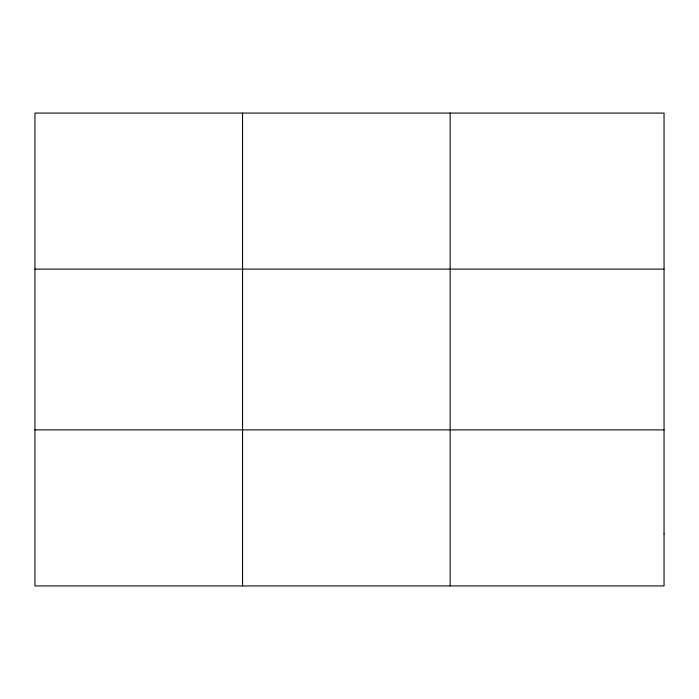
<?xml version="1.0" encoding="UTF-8"?>
<svg xmlns="http://www.w3.org/2000/svg" width="699" height="699" viewBox="0 0 699 699"><rect width="100%" height="100%" fill="white"/><g stroke="black" fill="none" stroke-linecap="round" stroke-linejoin="round"><path stroke-width="1.05" d="M242.553 585.928L242.553 113.072M450.156 585.928L450.156 113.072M34.95 269.115L664.05 269.115M34.95 429.885L664.05 429.885M664.05 533.914L664.05 585.928L34.95 585.928L34.95 113.072L664.05 113.072L664.05 533.914"/></g></svg>
